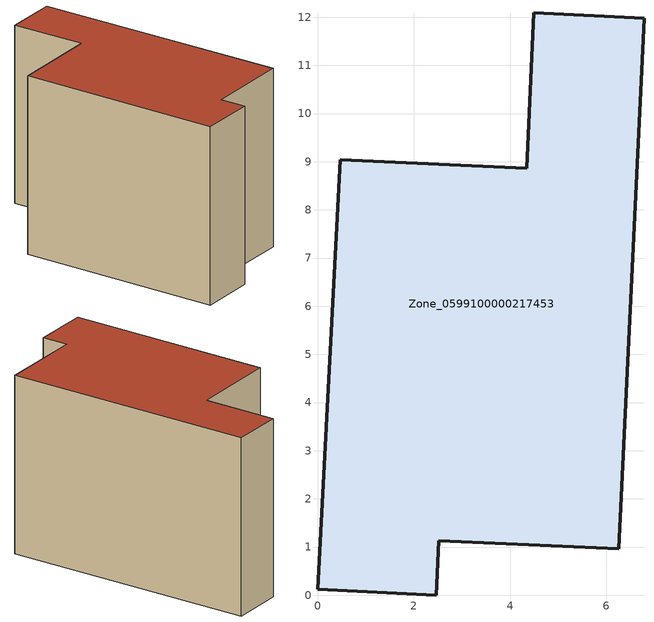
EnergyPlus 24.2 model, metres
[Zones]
Zone_0599100000217453
 floor ground (C_G): 0,0.12 0.47,9.04 4.34,8.86 4.49,12.09 6.78,11.98 6.25,0.96 2.52,1.13 2.47,0 z1.04
 wall outside (C_F): 0.47,9.04 0,0.12 2.47,0 2.52,1.13 6.25,0.96 6.78,11.98 4.49,12.09 4.34,8.86 0.47,9.04 z1.04:8.92
 roof outside (C_R): 6.78,11.98 4.49,12.09 4.34,8.86 0.47,9.04 0,0.12 2.47,0 2.52,1.13 6.25,0.96 z8.92
[BUILDING]
Pand.0599100000217453: North Axis=0; Terrain=City; Loads Convergence Tolerance Value=0.04; Temperature Convergence Tolerance Value=0.4; Solar Distribution=FullExterior; Maximum Number of Warmup Days=25; Minimum Number of Warmup Days=1
[Site:Location]
Rotterdam.The.Hague.AP_ZH_NLD Design_Conditions: Latitude=51.96; Longitude=4.45; Time Zone=1; Elevation=-4.5
[SITE:GROUNDTEMPERATURE:BUILDINGSURFACE]
18, 18, 18, 18, 18, 18, 18, 18, 18, 18, 18, 18
[MATERIAL] Thermal Absorptance=0.9; Solar Absorptance=0.7; Visible Absorptance=0.7
Name | Roughness | Thickness | Conductivity | Density | Specific Heat
G.TI.1975-1991 | MediumSmooth | 0.15 | 0.288461 | 540 | 1210
F.TI.1975-1991 | Rough | 0.3 | 0.230769 | 1920 | 840
R.TI.1975-1991 | MediumRough | 0.2 | 0.153846 | 1500 | 1000
[CONSTRUCTION]
C_G: G.TI.1975-1991
C_F: F.TI.1975-1991
C_R: R.TI.1975-1991
[ZONE]
Zone_0599100000217453: Type=1; Multiplier=1; Ceiling Height=Autocalculate; Volume=Autocalculate; Floor Area=autocalculate; Part of Total Floor Area=Yes
[ZONEINFILTRATION:DESIGNFLOWRATE]
Infil_Zone_0599100000217453: Zone or ZoneList or Space or SpaceList=Zone_0599100000217453; Schedule=AlwaysOn; Design Flow Rate Calculation Method=Flow/Area; Flow Rate per Floor Area=0.003; Constant Term Coefficient=1; Temperature Term Coefficient=0; Velocity Term Coefficient=0; Velocity Squared Term Coefficient=0
[HVACTEMPLATE:ZONE:IDEALLOADSAIRSYSTEM]
Zone_0599100000217453: Maximum Heating Supply Air Temperature=50; Minimum Cooling Supply Air Temperature=13; Maximum Heating Supply Air Humidity Ratio=0.0156; Minimum Cooling Supply Air Humidity Ratio=0.0077; Heating Limit=NoLimit; Cooling Limit=NoLimit; Dehumidification Control Type=ConstantSensibleHeatRatio; Cooling Sensible Heat Ratio=0.7; Dehumidification Setpoint=60; Humidification Control Type=None; Humidification Setpoint=30; Outdoor Air Method=None; Outdoor Air Flow Rate per Person=0.00944; Outdoor Air Flow Rate per Zone Floor Area=0; Outdoor Air Flow Rate per Zone=0; Demand Controlled Ventilation Type=None; Outdoor Air Economizer Type=NoEconomizer; Heat Recovery Type=None; Sensible Heat Recovery Effectiveness=0.7; Latent Heat Recovery Effectiveness=0.65
[ZONECONTROL:THERMOSTAT]
ThermostatControl_Zone_0599100000217453: Zone or ZoneList=Zone_0599100000217453; Control Type Schedule=DualSetpointControlType; Control 1=Thermostat_Zone_0599100000217453; Temperature Difference Between Cutout And Setpoint=0
[THERMOSTATSETPOINT:DUALSETPOINT]
Thermostat_Zone_0599100000217453: Heating Setpoint Temperature Schedule=HeatingSetpoint_Zone_0599100000217453; Cooling Setpoint Temperature Schedule=CoolingSetpoint_Zone_0599100000217453
[SCHEDULE:COMPACT]
HeatingSetpoint_Zone_0599100000217453: Through: 12/31, For: AllDays, Until: 24:00, 21
CoolingSetpoint_Zone_0599100000217453: Through: 12/31, For: AllDays, Until: 24:00, 24
DualSetpointControlType: Through: 12/31, For: AllDays, Until: 24:00, 4
AlwaysOn: Through: 12/31, For: AllDays, Until: 24:00, 1
